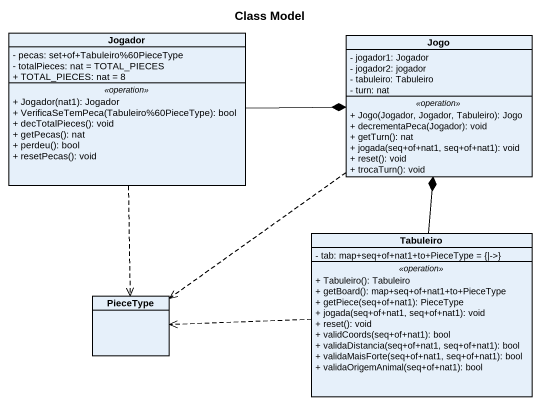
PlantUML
@startuml
title Class Model
hide circle
hide empty members
skinparam classAttributeIconSize 0
class Jogador {
  - pecas: set+of+Tabuleiro%60PieceType
  - totalPieces: nat = TOTAL_PIECES
  + TOTAL_PIECES: nat = 8
  .. <<operation>> ..
  + Jogador(nat1): Jogador
  + VerificaSeTemPeca(Tabuleiro%60PieceType): bool
  + decTotalPieces(): void
  + getPecas(): nat
  + perdeu(): bool
  + resetPecas(): void
}
class Jogo {
  - jogador1: Jogador
  - jogador2: jogador
  - tabuleiro: Tabuleiro
  - turn: nat
  .. <<operation>> ..
  + Jogo(Jogador, Jogador, Tabuleiro): Jogo
  + decrementaPeca(Jogador): void
  + getTurn(): nat
  + jogada(seq+of+nat1, seq+of+nat1): void
  + reset(): void
  + trocaTurn(): void
}
class Tabuleiro {
  - tab: map+seq+of+nat1+to+PieceType = {|->}
  .. <<operation>> ..
  + Tabuleiro(): Tabuleiro
  + getBoard(): map+seq+of+nat1+to+PieceType
  + getPiece(seq+of+nat1): PieceType
  + jogada(seq+of+nat1, seq+of+nat1): void
  + reset(): void
  + validCoords(seq+of+nat1): bool
  + validaDistancia(seq+of+nat1, seq+of+nat1): bool
  + validaMaisForte(seq+of+nat1, seq+of+nat1): bool
  + validaOrigemAnimal(seq+of+nat1): bool
}
class PieceType
Jogador -right-* Jogo
Jogador ..> PieceType
Jogo ..> PieceType
Tabuleiro -up-* Jogo
Tabuleiro .left.> PieceType
@enduml
